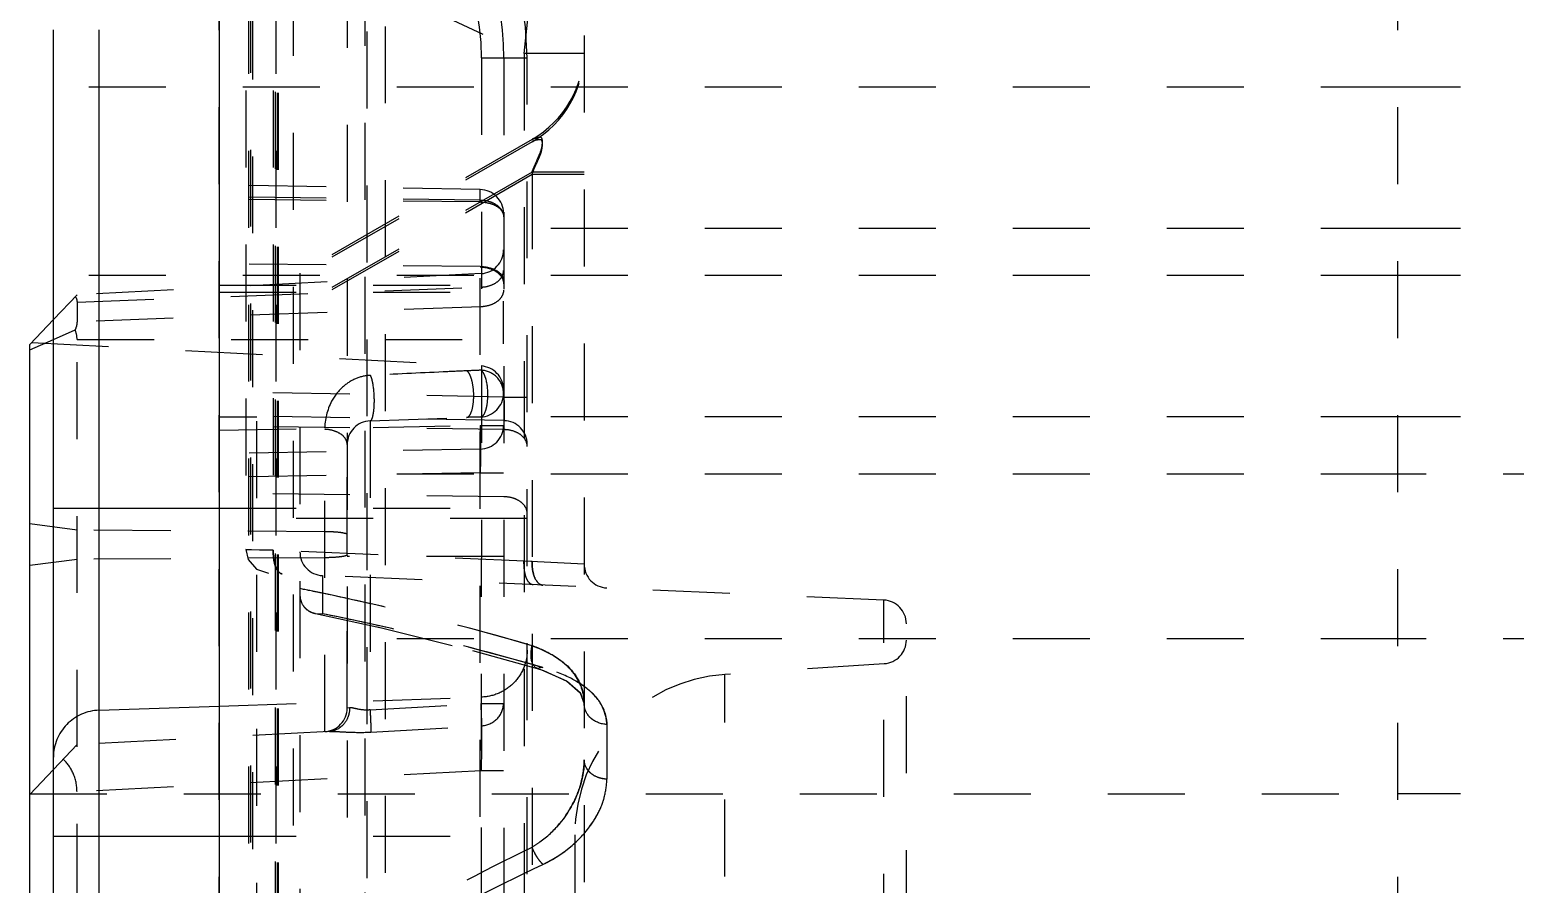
# Model space of a CAD drawing. Header units: millimetres. Extents: x -174 to 1895, y -261 to 458.
# Drawn here: x 366.76 to 398.27, y 242.58 to 260.71 of the extents above; entities that cross this region are included whole.
import ezdxf

# ---------------------------------------------------------------- set-up
doc = ezdxf.new("R2010")
doc.units = ezdxf.units.MM
doc.header["$LTSCALE"] = 16.335
doc.linetypes.add('HIDDEN', pattern=[0.2, 0.1, -0.1])
doc.layers.get('0').update_dxf_attribs({"linetype": 'CONTINUOUS'})
doc.layers.add('202', color=7, linetype='CONTINUOUS')
doc.layers.add('DEFAULT_2', color=8, linetype='HIDDEN')

msp = doc.modelspace()

# ---------------------------------------------------------------- linework, layer by layer
at = {"color": 7, "linetype": 'Continuous'}
for p, q in [((367.265, 233.291), (367.265, 260.714)), ((368.235, 242.152), (368.235, 260.714)), ((366.763, 254.03), (367.265, 254.56)), ((366.763, 253.922), (367.265, 254.142)), ((366.763, 230.963), (366.763, 254.03)), ((367.265, 250.562), (370.783, 250.562)), ((368.235, 246.269), (370.783, 246.357)), ((367.265, 243.599), (370.783, 243.599))]:
    msp.add_line(p, q, dxfattribs=at)
msp.add_open_spline([(368.235, 246.269), (368.107, 246.265), (367.851, 246.207), (367.53, 245.984), (367.315, 245.658), (367.265, 245.402), (367.265, 245.275)], degree=3, knots=[0, 0, 0, 0, 0.251205, 0.501659, 0.751149, 1, 1, 1, 1], dxfattribs=at)
at = {"layer": '202', "color": 7, "linetype": 'Continuous'}
msp.add_line((370.783, 337.497), (370.783, 52.497), dxfattribs=at)
at = {"layer": '202', "color": 8, "linetype": 'HIDDEN'}
for p, q in [((373.915, 280.278), (373.915, 134.605)), ((374.303, 280.387), (374.303, 135.007)), ((373.87, 278.339), (373.87, 136.047)), ((372.354, 278.126), (372.354, 136.26)), ((371.489, 277.628), (371.489, 137.255)), ((395.783, 221.497), (395.783, 277.497)), ((373.499, 271.762), (373.499, 146.137)), ((378.524, 263.855), (378.524, 154.043)), ((371.349, 262.69), (371.349, 249.68)), ((371.407, 155.234), (371.407, 262.664)), ((371.455, 155.257), (371.455, 262.641)), ((371.929, 262.691), (371.929, 249.667)), ((371.929, 262.691), (377.247, 260.211)), ((371.972, 262.664), (371.972, 155.234)), ((371.988, 155.234), (371.988, 262.664)), ((372.008, 262.641), (372.008, 155.257)), ((372.036, 262.641), (372.036, 155.257)), ((377.247, 260.211), (377.247, 157.687)), ((378.524, 260.211), (377.247, 260.211)), ((429.783, 259.497), (395.783, 259.497)), ((377.418, 258.387), (372.494, 255.544)), ((377.418, 258.336), (372.494, 255.493)), ((377.418, 257.69), (372.494, 254.847)), ((377.418, 257.64), (372.494, 254.797)), ((377.418, 257.69), (377.418, 238.587)), ((378.524, 257.69), (377.418, 257.69)), ((378.524, 257.64), (377.418, 257.64)), ((429.783, 256.497), (395.783, 256.497)), ((372.494, 255.544), (372.494, 240.734)), ((429.783, 255.497), (395.783, 255.497)), ((429.783, 252.497), (395.783, 252.497)), ((425.783, 251.282), (395.783, 251.282)), ((371.349, 249.68), (371.396, 249.467)), ((371.349, 249.68), (371.929, 249.667)), ((371.433, 249.678), (371.349, 249.68)), ((371.466, 249.678), (371.433, 249.678)), ((371.929, 249.667), (371.466, 249.678)), ((377.418, 249.426), (371.929, 249.667)), ((371.396, 249.467), (371.572, 249.262)), ((371.572, 249.262), (371.83, 249.178)), ((378.524, 249.367), (377.247, 249.435)), ((384.877, 248.608), (371.83, 249.178)), ((372.974, 249.128), (372.974, 248.317)), ((372.821, 248.324), (374.19, 248.027)), ((372.821, 248.323), (372.974, 248.317)), ((384.877, 169.29), (384.877, 248.608)), ((374.138, 248.039), (376.208, 247.527)), ((385.358, 169.792), (385.358, 248.106)), ((425.783, 247.782), (395.783, 247.782)), ((376.158, 247.54), (377.528, 247.158)), ((377.647, 247.178), (377.528, 247.157)), ((377.528, 247.158), (377.528, 247.158)), ((377.528, 247.157), (377.662, 247.116)), ((377.542, 247.208), (377.647, 247.178)), ((377.662, 247.116), (378.157, 246.889)), ((384.889, 247.258), (381.51, 247.031)), ((378.169, 246.883), (378.443, 246.638)), ((381.51, 170.867), (381.51, 247.031)), ((378.446, 246.635), (378.524, 246.403)), ((379.004, 245.969), (379.004, 244.806)), ((429.783, 244.497), (395.783, 244.497)), ((378.323, 243.622), (378.323, 174.277))]:
    msp.add_line(p, q, dxfattribs=at)
msp.add_lwpolyline([(377.528, 247.157), (377.619, 247.13), (378.148, 246.897), (378.441, 246.642), (378.524, 246.403)], dxfattribs=at)
for centre, radius, start, end in [((376.313, 260.301), 2.211, 300, 359.9988), ((376.313, 260.251), 2.211, 300, 359.9988), ((372.996, 249.63), 0.502, 179.3722, 267.5), ((379.026, 249.367), 0.502, 180, 267.5), ((358.865, 181.536), 68.681, 78.19495, 78.5544), ((360.833, 190.853), 59.159, 73.71916, 78.63234), ((360.605, 189.768), 60.268, 76.86264, 78.21338), ((372.876, 248.702), 0.378, 213.7934, 226.0408), ((372.915, 248.779), 0.464, 247.596, 258.2398), ((372.91, 248.762), 0.447, 248.7692, 258.4363), ((360.574, 187.096), 62.465, 77.30364, 78.55016), ((361.18, 189.791), 59.703, 73.98875, 78.60602), ((361.053, 191.722), 58.263, 73.68696, 76.855), ((384.855, 248.106), 0.502, 0, 87.5), ((361.262, 190.065), 59.417, 74.09782, 77.32113), ((384.855, 247.76), 0.502, 273.8506, 360), ((381.74, 243.622), 3.417, 93.8506, 266.1494), ((376.581, 245.341), 2.571, 313.5794, 319.8063), ((376.698, 245.24), 2.417, 319.8403, 324.6291)]:
    msp.add_arc(centre, radius, start, end, dxfattribs=at)
for points, knots in [([(377.247, 260.211), (377.33, 260.915), (377.437, 261.938), (377.515, 263.246), (377.536, 264.08), (377.522, 264.773), (377.474, 265.3), (377.403, 265.632), (377.32, 265.798), (377.272, 265.847), (377.247, 265.859)], [0, 0, 0, 0, 0.371826, 0.539718, 0.687428, 0.809778, 0.902865, 0.965401, 0.985734, 1, 1, 1, 1]), ([(377.247, 265.859), (377.272, 265.847), (377.32, 265.798), (377.403, 265.632), (377.473, 265.3), (377.522, 264.773), (377.536, 264.08), (377.515, 263.246), (377.437, 261.938), (377.329, 260.915), (377.247, 260.211)], [0, 0, 0, 0, 0.014278, 0.034596, 0.097133, 0.190269, 0.312626, 0.460345, 0.62823, 1, 1, 1, 1]), ([(377.418, 257.69), (377.446, 257.78), (377.505, 257.908), (377.583, 258.077), (377.621, 258.186), (377.635, 258.269), (377.639, 258.323), (377.637, 258.369), (377.633, 258.405), (377.61, 258.43), (377.579, 258.43), (377.548, 258.426), (377.527, 258.423), (377.517, 258.422)], [0, 0, 0, 0, 0.319422, 0.480928, 0.638258, 0.708444, 0.770569, 0.823163, 0.863679, 0.893993, 0.927941, 0.965358, 1, 1, 1, 1]), ([(377.418, 258.387), (377.437, 258.398), (377.47, 258.41), (377.505, 258.42), (377.517, 258.423)], [0, 0, 0, 0, 0.631663, 1, 1, 1, 1]), ([(377.517, 258.422), (377.491, 258.417), (377.457, 258.407), (377.425, 258.391), (377.418, 258.387)], [0, 0, 0, 0, 0.769826, 1, 1, 1, 1]), ([(377.418, 257.64), (377.435, 257.695), (377.478, 257.803), (377.554, 257.96), (377.609, 258.093), (377.633, 258.198), (377.639, 258.267), (377.637, 258.321), (377.63, 258.369), (377.59, 258.383), (377.542, 258.374), (377.481, 258.367), (377.438, 258.348), (377.418, 258.336)], [0, 0, 0, 0, 0.176204, 0.353647, 0.53122, 0.612347, 0.683021, 0.740844, 0.781916, 0.815777, 0.856741, 0.931252, 1, 1, 1, 1]), ([(371.929, 249.667), (371.927, 249.606), (371.933, 249.487), (371.966, 249.327), (372.025, 249.211), (372.091, 249.167), (372.12, 249.165)], [0, 0, 0, 0, 0.322567, 0.624334, 0.849418, 1, 1, 1, 1]), ([(372.12, 249.165), (372.08, 249.167), (371.991, 249.249), (371.963, 249.35), (371.95, 249.413)], [0, 0, 0, 0, 0.378148, 1, 1, 1, 1]), ([(377.438, 248.933), (377.409, 248.934), (377.343, 248.979), (377.284, 249.095), (377.251, 249.255), (377.245, 249.374), (377.247, 249.435)], [0, 0, 0, 0, 0.150569, 0.375641, 0.677415, 1, 1, 1, 1]), ([(377.647, 248.924), (377.572, 248.927), (377.468, 249.06), (377.426, 249.243), (377.416, 249.365), (377.418, 249.426)], [0, 0, 0, 0, 0.387459, 0.68536, 1, 1, 1, 1]), ([(377.647, 248.924), (377.572, 248.927), (377.468, 249.06), (377.426, 249.243), (377.416, 249.365), (377.418, 249.426)], [0, 0, 0, 0, 0.387464, 0.685362, 1, 1, 1, 1]), ([(377.418, 249.426), (377.416, 249.365), (377.426, 249.243), (377.468, 249.06), (377.572, 248.927), (377.647, 248.924)], [0, 0, 0, 0, 0.31464, 0.61254, 1, 1, 1, 1]), ([(377.524, 249), (377.533, 248.988), (377.566, 248.952), (377.613, 248.926), (377.647, 248.924)], [0, 0, 0, 0, 0.295491, 1, 1, 1, 1]), ([(372.494, 248.723), (372.494, 248.702), (372.5, 248.622), (372.529, 248.542), (372.562, 248.492)], [0, 0, 0, 0, 0.259084, 1, 1, 1, 1]), ([(372.558, 248.498), (372.569, 248.481), (372.616, 248.418), (372.684, 248.372), (372.738, 248.35)], [0, 0, 0, 0, 0.256077, 1, 1, 1, 1]), ([(377.528, 247.158), (377.466, 247.176), (377.401, 247.299), (377.392, 247.469), (377.405, 247.58), (377.418, 247.64)], [0, 0, 0, 0, 0.36681, 0.652223, 1, 1, 1, 1]), ([(377.418, 247.64), (377.726, 247.527), (378.166, 247.305), (378.477, 246.792), (378.524, 246.531), (378.524, 246.405)], [0, 0, 0, 0, 0.558544, 0.785207, 1, 1, 1, 1]), ([(377.727, 247.506), (377.703, 247.519), (377.602, 247.568), (377.498, 247.611), (377.418, 247.64)], [0, 0, 0, 0, 0.242173, 1, 1, 1, 1]), ([(378.524, 246.405), (378.524, 246.511), (378.492, 246.729), (378.337, 247.035), (378.074, 247.303), (377.851, 247.443), (377.727, 247.506)], [0, 0, 0, 0, 0.222696, 0.453057, 0.707135, 1, 1, 1, 1]), ([(379.004, 245.969), (378.998, 246.096), (378.933, 246.365), (378.646, 246.712), (378.201, 246.988), (377.845, 247.12), (377.647, 247.178)], [0, 0, 0, 0, 0.196141, 0.41462, 0.680751, 1, 1, 1, 1]), ([(378.347, 246.889), (378.366, 246.878), (378.438, 246.835), (378.508, 246.788), (378.558, 246.75)], [0, 0, 0, 0, 0.259369, 1, 1, 1, 1]), ([(378.558, 246.75), (378.585, 246.729), (378.683, 246.649), (378.772, 246.556), (378.826, 246.481)], [0, 0, 0, 0, 0.26624, 1, 1, 1, 1]), ([(378.826, 246.481), (378.881, 246.405), (378.967, 246.241), (379, 246.058), (379.004, 245.969)], [0, 0, 0, 0, 0.511527, 1, 1, 1, 1]), ([(379.004, 245.969), (378.886, 245.974), (378.703, 246.039), (378.553, 246.227), (378.524, 246.346), (378.524, 246.405)], [0, 0, 0, 0, 0.50374, 0.750349, 1, 1, 1, 1]), ([(379.004, 245.969), (378.886, 245.974), (378.702, 246.039), (378.553, 246.227), (378.524, 246.346), (378.524, 246.405)], [0, 0, 0, 0, 0.503748, 0.75035, 1, 1, 1, 1]), ([(378.524, 245.215), (378.524, 244.871), (378.298, 244.128), (377.76, 243.567), (377.418, 243.366)], [0, 0, 0, 0, 0.464803, 1, 1, 1, 1]), ([(378.379, 244.496), (378.403, 244.555), (378.484, 244.787), (378.524, 245.033), (378.524, 245.215)], [0, 0, 0, 0, 0.258959, 1, 1, 1, 1]), ([(379.004, 244.806), (378.943, 244.809), (378.821, 244.834), (378.616, 244.94), (378.524, 245.11), (378.524, 245.215)], [0, 0, 0, 0, 0.267964, 0.538569, 1, 1, 1, 1]), ([(378.63, 244.963), (378.613, 244.982), (378.556, 245.054), (378.524, 245.148), (378.524, 245.215)], [0, 0, 0, 0, 0.271061, 1, 1, 1, 1]), ([(379.004, 244.806), (378.97, 244.808), (378.835, 244.826), (378.701, 244.888), (378.63, 244.963)], [0, 0, 0, 0, 0.247768, 1, 1, 1, 1]), ([(377.647, 242.999), (377.859, 243.099), (378.236, 243.337), (378.666, 243.796), (378.94, 244.289), (379, 244.64), (379.004, 244.806)], [0, 0, 0, 0, 0.2957, 0.557445, 0.789693, 1, 1, 1, 1]), ([(378.911, 244.297), (378.926, 244.339), (378.977, 244.505), (379, 244.678), (379.004, 244.806)], [0, 0, 0, 0, 0.258073, 1, 1, 1, 1]), ([(378.001, 243.863), (378.042, 243.912), (378.192, 244.108), (378.312, 244.327), (378.379, 244.496)], [0, 0, 0, 0, 0.259488, 1, 1, 1, 1]), ([(378.668, 243.841), (378.694, 243.878), (378.79, 244.021), (378.868, 244.177), (378.911, 244.297)], [0, 0, 0, 0, 0.260775, 1, 1, 1, 1]), ([(377.418, 243.365), (377.476, 243.399), (377.69, 243.539), (377.88, 243.717), (378.001, 243.863)], [0, 0, 0, 0, 0.259356, 1, 1, 1, 1]), ([(373.236, 241.002), (373.572, 241.224), (374.924, 242.084), (376.338, 242.845), (377.418, 243.365)], [0, 0, 0, 0, 0.251577, 1, 1, 1, 1]), ([(377.647, 242.999), (377.595, 243.049), (377.508, 243.167), (377.443, 243.297), (377.418, 243.365)], [0, 0, 0, 0, 0.495596, 1, 1, 1, 1]), ([(377.648, 242.999), (377.597, 243.047), (377.51, 243.165), (377.444, 243.295), (377.418, 243.365)], [0, 0, 0, 0, 0.479674, 1, 1, 1, 1]), ([(377.647, 242.999), (377.716, 243.03), (377.971, 243.159), (378.201, 243.334), (378.353, 243.478)], [0, 0, 0, 0, 0.264745, 1, 1, 1, 1]), ([(373.465, 240.691), (373.801, 240.909), (375.155, 241.749), (376.568, 242.492), (377.647, 242.999)], [0, 0, 0, 0, 0.251367, 1, 1, 1, 1])]:
    msp.add_open_spline(points, degree=3, knots=knots, dxfattribs=at)
for points in [[(371.95, 249.413), (371.933, 249.496), (371.926, 249.582), (371.929, 249.667)], [(372.614, 248.43), (372.652, 248.394), (372.699, 248.364), (372.748, 248.345)]]:
    msp.add_open_spline(points, degree=3, dxfattribs=at)
at = {"layer": 'DEFAULT_2', "color": 8, "linetype": 'HIDDEN'}
for p, q in [((370.783, 221.497), (370.783, 277.497)), ((395.783, 221.497), (395.783, 277.497)), ((376.345, 260.114), (376.336, 229.457)), ((377.315, 260.109), (376.345, 260.109)), ((376.821, 260.109), (376.813, 228.176)), ((377.315, 229.726), (377.315, 260.109)), ((395.783, 259.497), (367.265, 259.497)), ((376.319, 257.32), (370.783, 257.416)), ((376.319, 257.099), (370.783, 257.167)), ((376.319, 227.674), (376.319, 257.32)), ((376.319, 257.057), (370.783, 257.115)), ((395.783, 256.497), (376.813, 256.497)), ((376.319, 255.688), (370.783, 255.746)), ((395.783, 255.497), (367.265, 255.497)), ((376.336, 255.537), (367.766, 255.088)), ((367.766, 254.932), (376.336, 255.25)), ((370.783, 255.294), (376.813, 255.294)), ((367.265, 254.56), (367.766, 255.088)), ((367.766, 254.932), (367.766, 254.516)), ((370.783, 255.145), (376.813, 255.145)), ((376.336, 254.833), (367.766, 254.516)), ((367.265, 254.142), (367.726, 254.343)), ((366.806, 254.076), (376.336, 253.577)), ((367.766, 232.424), (367.766, 254.14)), ((367.766, 254.14), (376.813, 254.14)), ((376.821, 252.918), (370.783, 253.024)), ((376.821, 252.918), (377.315, 252.918)), ((376.821, 252.416), (370.783, 252.521)), ((370.783, 252.497), (371.583, 252.497)), ((371.583, 231.172), (371.583, 252.497)), ((373.981, 252.413), (376.027, 252.484)), ((373.981, 252.413), (373.981, 246.277)), ((395.783, 252.497), (376.813, 252.497)), ((370.783, 252.217), (376.319, 252.314)), ((376.821, 252.226), (370.783, 252.301)), ((373.02, 245.815), (373.02, 252.232)), ((376.319, 252.314), (376.813, 252.314)), ((376.319, 251.811), (370.783, 251.715)), ((373.496, 246.317), (373.496, 251.911)), ((376.319, 251.309), (370.783, 251.212)), ((395.783, 251.282), (373.496, 251.282)), ((376.319, 251.309), (376.813, 251.309)), ((376.821, 250.801), (370.783, 250.876)), ((370.783, 250.562), (377.315, 250.562)), ((367.766, 250.093), (366.763, 250.226)), ((377.315, 250.343), (370.783, 250.343)), ((373.02, 250.059), (367.766, 250.093)), ((367.766, 249.472), (366.763, 249.34)), ((373.02, 249.507), (367.766, 249.472)), ((376.813, 249.532), (373.496, 249.532)), ((395.783, 247.782), (373.496, 247.782)), ((370.783, 246.357), (376.345, 246.549)), ((373.981, 246.277), (376.328, 246.415)), ((376.328, 246.415), (376.813, 246.415)), ((373.548, 246.323), (373.496, 246.317)), ((373.123, 245.821), (367.766, 245.54)), ((373.997, 245.806), (376.343, 245.939)), ((367.766, 245.54), (366.763, 244.483)), ((376.336, 244.986), (367.766, 244.537)), ((376.813, 244.986), (376.336, 244.986)), ((366.763, 244.497), (395.783, 244.497)), ((370.783, 243.599), (377.315, 243.599))]:
    msp.add_line(p, q, dxfattribs=at)
for centre, radius, start, end in [((370.783, 260.109), 6.532, 0, 90), ((370.792, 260.109), 6.03, 359.9998, 90.0838), ((370.818, 260.109), 5.527, 0.0511, 108.0042), ((376.31, 256.817), 0.502, 0, 89), ((376.31, 256.039), 0.502, 273, 0), ((367.24, 254.141), 0.527, 359.9406, 22.5307), ((377.149, 230.038), 23.462, 91.9845, 92.718), ((376.31, 253.075), 0.502, 0, 87), ((376.31, 252.996), 0.502, 271.9915, 359.9808), ((373.999, 251.911), 0.502, 91.9999, 180), ((377.126, 221.02), 31.484, 91.4528, 91.9996), ((376.813, 251.914), 0.502, 0, 89), ((376.31, 252.314), 0.502, 271, 360), ((372.994, 246.317), 0.502, 273, 0)]:
    msp.add_arc(centre, radius, start, end, dxfattribs=at)
for points, knots in [([(376.319, 257.099), (376.383, 257.098), (376.507, 257.08), (376.668, 257.005), (376.783, 256.89), (376.813, 256.79), (376.813, 256.744)], [0, 0, 0, 0, 0.288099, 0.555128, 0.790199, 1, 1, 1, 1]), ([(376.319, 257.057), (376.383, 257.056), (376.505, 257.041), (376.664, 256.979), (376.78, 256.884), (376.813, 256.795), (376.813, 256.755)], [0, 0, 0, 0, 0.30414, 0.579318, 0.808855, 1, 1, 1, 1]), ([(376.319, 255.688), (376.383, 255.687), (376.505, 255.672), (376.664, 255.61), (376.78, 255.515), (376.813, 255.427), (376.813, 255.387)], [0, 0, 0, 0, 0.30414, 0.579318, 0.808855, 1, 1, 1, 1]), ([(376.319, 255.678), (376.383, 255.677), (376.507, 255.659), (376.668, 255.584), (376.783, 255.469), (376.813, 255.369), (376.813, 255.323)], [0, 0, 0, 0, 0.288099, 0.555128, 0.790199, 1, 1, 1, 1]), ([(376.336, 255.25), (376.399, 255.252), (376.519, 255.272), (376.675, 255.348), (376.784, 255.462), (376.813, 255.559), (376.813, 255.605)], [0, 0, 0, 0, 0.288225, 0.554653, 0.789551, 1, 1, 1, 1]), ([(367.726, 255.045), (367.74, 255.032), (367.754, 255.009), (367.76, 254.984), (367.762, 254.977)], [0, 0, 0, 0, 0.724798, 1, 1, 1, 1]), ([(376.813, 255.188), (376.813, 255.143), (376.784, 255.045), (376.675, 254.932), (376.519, 254.856), (376.399, 254.836), (376.336, 254.833)], [0, 0, 0, 0, 0.210449, 0.445347, 0.711775, 1, 1, 1, 1]), ([(376.813, 254.044), (376.813, 254.195), (376.807, 254.497), (376.813, 254.798), (376.813, 254.949)], [0, 0, 0, 0, 0.5, 1, 1, 1, 1]), ([(367.766, 254.516), (367.766, 254.503), (367.762, 254.443), (367.744, 254.386), (367.726, 254.343)], [0, 0, 0, 0, 0.222303, 1, 1, 1, 1]), ([(373.99, 253.378), (373.888, 253.373), (373.678, 253.326), (373.382, 253.14), (373.103, 252.782), (373.02, 252.436), (373.02, 252.232)], [0, 0, 0, 0, 0.187067, 0.382435, 0.627112, 1, 1, 1, 1]), ([(373.981, 252.413), (373.992, 252.413), (374.021, 252.438), (374.042, 252.511), (374.065, 252.634), (374.078, 252.863), (374.065, 253.094), (374.026, 253.288), (374.003, 253.355), (373.99, 253.378)], [0, 0, 0, 0, 0.031521, 0.100681, 0.229089, 0.405287, 0.78939, 0.920368, 1, 1, 1, 1]), ([(376.036, 253.474), (375.869, 253.466), (375.187, 253.434), (374.505, 253.402), (373.99, 253.378)], [0, 0, 0, 0, 0.245303, 1, 1, 1, 1]), ([(376.027, 252.484), (376.072, 252.486), (376.135, 252.589), (376.169, 252.739), (376.186, 252.932), (376.173, 253.13), (376.138, 253.297), (376.094, 253.409), (376.055, 253.46), (376.036, 253.474)], [0, 0, 0, 0, 0.125847, 0.26693, 0.458672, 0.66025, 0.825386, 0.935056, 1, 1, 1, 1]), ([(376.328, 252.493), (376.374, 252.499), (376.434, 252.606), (376.469, 252.759), (376.49, 253.012), (376.465, 253.25), (376.394, 253.426), (376.355, 253.474), (376.336, 253.486)], [0, 0, 0, 0, 0.131206, 0.275596, 0.469033, 0.831284, 0.937724, 1, 1, 1, 1]), ([(376.813, 252.995), (376.813, 253.117), (376.71, 253.371), (376.46, 253.48), (376.336, 253.486)], [0, 0, 0, 0, 0.496097, 1, 1, 1, 1]), ([(376.821, 252.918), (376.823, 252.854), (376.824, 252.761), (376.825, 252.643), (376.825, 252.568), (376.825, 252.506), (376.825, 252.464), (376.824, 252.439), (376.823, 252.427), (376.822, 252.421), (376.822, 252.416), (376.821, 252.416)], [0, 0, 0, 0, 0.382625, 0.555459, 0.706982, 0.831296, 0.923641, 0.956687, 0.980516, 0.994941, 1, 1, 1, 1]), ([(373.496, 251.911), (373.496, 251.952), (373.466, 252.043), (373.356, 252.144), (373.201, 252.212), (373.082, 252.23), (373.02, 252.232)], [0, 0, 0, 0, 0.199119, 0.430444, 0.701778, 1, 1, 1, 1]), ([(376.319, 252.314), (376.32, 252.25), (376.321, 252.157), (376.322, 252.038), (376.323, 251.963), (376.322, 251.902), (376.322, 251.859), (376.321, 251.835), (376.321, 251.822), (376.32, 251.816), (376.32, 251.811), (376.319, 251.811)], [0, 0, 0, 0, 0.382527, 0.555286, 0.706699, 0.831041, 0.923431, 0.956518, 0.980383, 0.994876, 1, 1, 1, 1]), ([(377.315, 251.871), (377.315, 251.917), (377.285, 252.017), (377.171, 252.132), (377.009, 252.207), (376.885, 252.225), (376.821, 252.226)], [0, 0, 0, 0, 0.209801, 0.444872, 0.711901, 1, 1, 1, 1]), ([(376.319, 251.811), (376.32, 251.811), (376.32, 251.806), (376.321, 251.801), (376.321, 251.788), (376.322, 251.764), (376.322, 251.721), (376.323, 251.66), (376.322, 251.585), (376.321, 251.466), (376.32, 251.373), (376.319, 251.309)], [0, 0, 0, 0, 0.005055, 0.019478, 0.043311, 0.076338, 0.168672, 0.29296, 0.444443, 0.617278, 1, 1, 1, 1]), ([(377.315, 250.446), (377.315, 250.493), (377.285, 250.592), (377.171, 250.708), (377.009, 250.782), (376.885, 250.801), (376.821, 250.801)], [0, 0, 0, 0, 0.209801, 0.444872, 0.711901, 1, 1, 1, 1]), ([(373.496, 249.996), (373.496, 250.001), (373.483, 250.013), (373.438, 250.027), (373.341, 250.044), (373.195, 250.055), (373.081, 250.059), (373.02, 250.059)], [0, 0, 0, 0, 0.030582, 0.090302, 0.304178, 0.621826, 1, 1, 1, 1]), ([(373.496, 249.57), (373.496, 249.565), (373.483, 249.553), (373.438, 249.539), (373.341, 249.522), (373.195, 249.511), (373.081, 249.507), (373.02, 249.507)], [0, 0, 0, 0, 0.030582, 0.090302, 0.304178, 0.621826, 1, 1, 1, 1]), ([(377.315, 247.544), (377.315, 247.417), (377.265, 247.161), (377.05, 246.835), (376.729, 246.612), (376.473, 246.554), (376.345, 246.549)], [0, 0, 0, 0, 0.248851, 0.498341, 0.748795, 1, 1, 1, 1]), ([(376.328, 246.415), (376.333, 246.317), (376.34, 246.158), (376.346, 246), (376.343, 245.939)], [0, 0, 0, 0, 0.616666, 1, 1, 1, 1]), ([(376.343, 245.939), (376.465, 245.946), (376.709, 246.049), (376.813, 246.297), (376.813, 246.415)], [0, 0, 0, 0, 0.508203, 1, 1, 1, 1]), ([(373.548, 246.323), (373.549, 246.262), (373.526, 246.137), (373.416, 245.922), (373.237, 245.827), (373.123, 245.821)], [0, 0, 0, 0, 0.257219, 0.522395, 1, 1, 1, 1]), ([(373.981, 246.277), (373.899, 246.268), (373.777, 246.278), (373.637, 246.313), (373.574, 246.325), (373.548, 246.323)], [0, 0, 0, 0, 0.571226, 0.816546, 1, 1, 1, 1]), ([(373.981, 246.277), (373.987, 246.184), (373.994, 246.027), (374, 245.87), (373.997, 245.806)], [0, 0, 0, 0, 0.597238, 1, 1, 1, 1]), ([(373.123, 245.821), (373.183, 245.824), (373.314, 245.817), (373.605, 245.799), (373.838, 245.798), (373.997, 245.806)], [0, 0, 0, 0, 0.204324, 0.45102, 1, 1, 1, 1]), ([(376.343, 245.939), (376.35, 245.817), (376.346, 245.499), (376.342, 245.182), (376.336, 244.986)], [0, 0, 0, 0, 0.382866, 1, 1, 1, 1]), ([(367.766, 244.537), (367.766, 244.673), (367.713, 244.933), (367.56, 245.148), (367.473, 245.231)], [0, 0, 0, 0, 0.531826, 1, 1, 1, 1])]:
    msp.add_open_spline(points, degree=3, knots=knots, dxfattribs=at)
msp.add_open_spline([(367.762, 254.977), (367.765, 254.962), (367.766, 254.947), (367.766, 254.932)], degree=3, dxfattribs=at)

doc.saveas('drawing.dxf')
